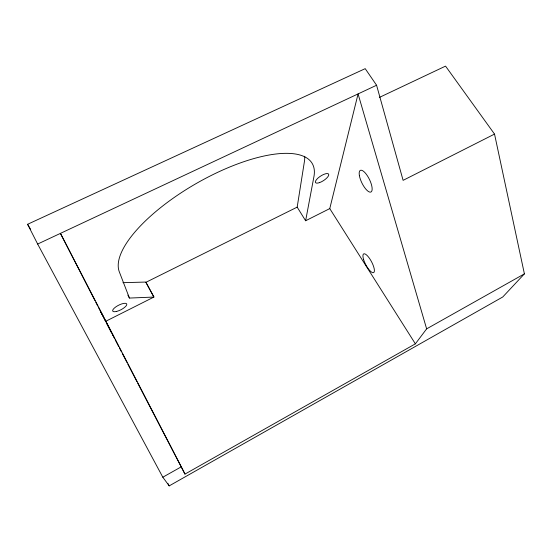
<?xml version="1.0" encoding="UTF-8"?>
<svg xmlns="http://www.w3.org/2000/svg" width="552" height="552" viewBox="0 0 552 552"><rect width="100%" height="100%" fill="white"/><g stroke="black" fill="none" stroke-linecap="round" stroke-linejoin="round"><path stroke-width="0.83" d="M137.745 383.212L184.968 474.099L415.373 343.841L426.634 328.861L358.075 93.916L329.765 208.601L305.622 220.745L297.183 207.138L304.393 161.619A110.007 42.649 -29.8 0 0 304.704 156.271M305.622 220.745L313.929 176.633A110.717 40.572 -29.9 0 0 213.589 174.294A110.717 40.572 -29.9 0 0 119.329 271.888L129.437 298.066L153.898 297.059L105.605 321.347L104.031 318.29M494.53 134.088L524.4 273.861L502.755 296.983L169.202 485.884L162.812 477.211L37.653 244.046L27.6 224.284L365.203 68.655L376.581 85.243L403.112 180.345L494.53 134.088L445.547 66.116L379.348 97.435M162.812 477.211L181.297 466.813L60.43 233.372L94.999 300.695M426.634 328.861L524.4 273.861M153.898 297.059L145.894 282.327L297.183 207.138M37.653 244.046L376.581 85.243M122.944 282.672L145.811 282.058L153.815 296.803M329.765 208.601L415.373 343.841M27.6 224.284L30.671 229.473M127.878 295.141L129.437 298.066M101.106 312.515L100.926 312.177L101.665 313.612M114.147 337.638L114.395 338.1L114.043 337.424M101.423 313.122L104.349 318.752M104.604 319.277L112.856 335.161M113.374 336.161L113.815 337.003M106.791 323.638L111.559 332.808M112.353 334.333L113.146 335.857M115.126 339.68L118.701 346.552M119.494 348.077L121.474 351.9M122.268 353.425L127.036 362.588M127.829 364.12L136.951 381.687M102.141 314.536L102.686 315.585M95.786 302.227L97.745 306.049M98.532 307.581L103.245 316.758M168.022 483.593L169.202 485.884M181.297 466.813L184.968 474.099M319.636 182.581A7.797 2.691 -32.9 0 0 328.702 174.273A7.797 2.691 -32.9 0 0 317.876 178.179A7.797 2.691 -32.9 0 0 319.636 182.581M116.707 311.404A7.838 2.546 -27 0 0 126.787 304.152A7.838 2.546 -27 0 0 115.706 306.974A7.838 2.546 -27 0 0 116.707 311.404M363.623 259.647A10.605 3.243 62 0 0 373.559 272.64A10.605 3.243 62 0 0 368.805 257.439A10.605 3.243 62 0 0 363.623 259.647M359.366 175.481A12.047 4.161 63.9 0 0 370.164 192.158A12.047 4.161 63.9 0 0 367.48 175.936A12.047 4.161 63.9 0 0 359.366 175.481"/></g></svg>
